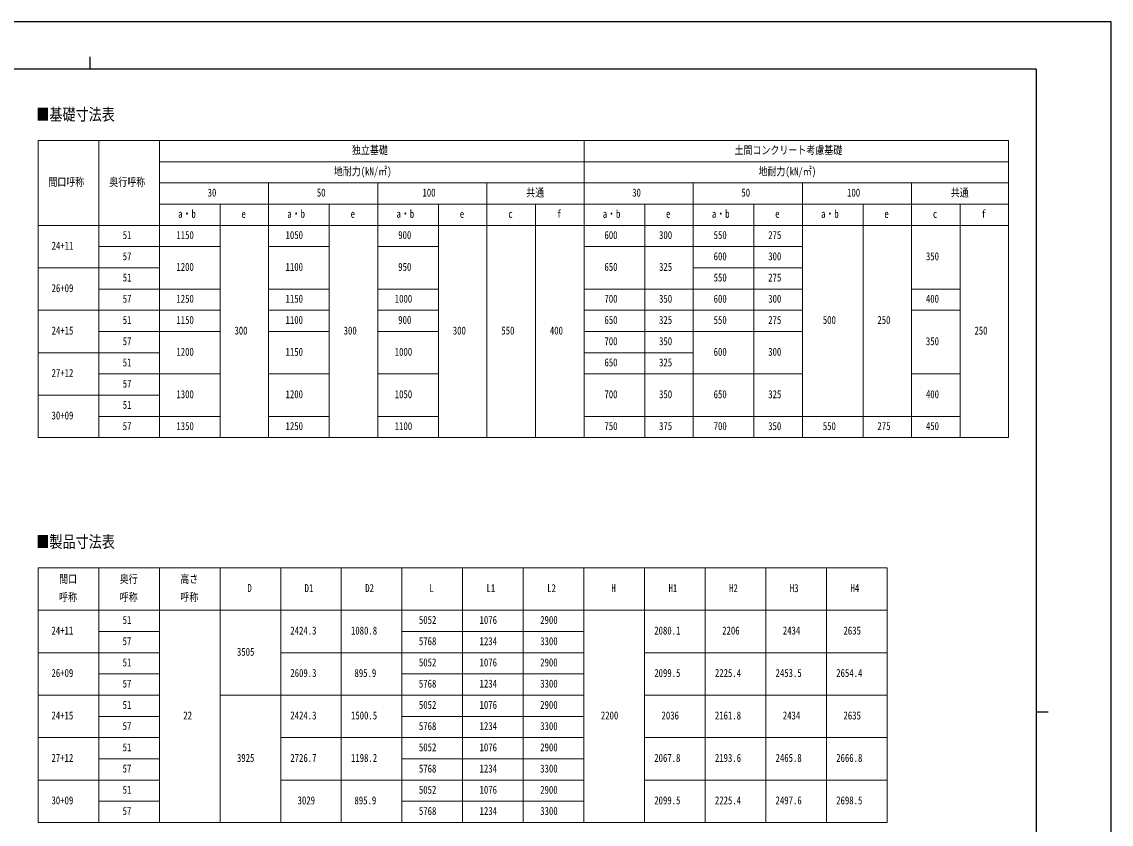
# Model space of a CAD drawing. Units: millimetres, scale not verified. Extents: x -16820 to 16820, y -11880 to 11880.
# Drawn here: x -1141 to 16820, y -1352 to 11880 of the extents above; entities that cross this region are included whole.
import ezdxf
from ezdxf.enums import TextEntityAlignment as Align

# ---------------------------------------------------------------- set-up
doc = ezdxf.new("R2010")
doc.units = ezdxf.units.MM
doc.header["$LTSCALE"] = 40
doc.layers.add('0-1_TABLE1', color=7, linetype='Continuous', lineweight=18)
doc.layers.add('0-2_USER1', color=3, linetype='Continuous')
doc.layers.add('0-7_YKK_ZWAK', color=7, linetype='Continuous')
doc.styles.add('ＭＳ ゴシック', font='')
doc.styles.get('ＭＳ ゴシック').set_extended_font_data('MS Gothic')

msp = doc.modelspace()

# ---------------------------------------------------------------- linework, layer by layer
at = {"layer": '0-1_TABLE1'}
for p, q in [((-871.57, 9922.54), (15128.43, 9922.54)), ((-871.57, 9922.54), (-871.57, 5022.54)), ((128.43, 9922.54), (128.43, 5022.54)), ((1128.43, 9922.54), (1128.43, 5022.54)), ((1128.43, 9572.54), (15128.43, 9572.54)), ((1128.43, 9222.54), (15128.43, 9222.54)), ((2928.43, 9222.54), (2928.43, 5022.54)), ((4728.43, 9222.54), (4728.43, 5022.54)), ((6528.43, 9222.54), (6528.43, 5022.54)), ((9928.43, 9222.54), (9928.43, 5022.54)), ((11728.43, 9222.54), (11728.43, 5022.54)), ((1128.43, 8872.54), (15128.43, 8872.54)), ((2128.43, 8872.54), (2128.43, 5022.54)), ((3928.43, 8872.54), (3928.43, 5022.54)), ((5728.43, 8872.54), (5728.43, 5022.54)), ((7328.43, 8872.54), (7328.43, 5022.54)), ((9128.43, 8872.54), (9128.43, 5022.54)), ((10928.43, 8872.54), (10928.43, 5022.54)), ((12728.43, 8872.54), (12728.43, 5022.54)), ((14328.43, 8872.54), (14328.43, 5022.54)), ((-871.57, 8522.54), (15128.43, 8522.54)), ((128.43, 8172.54), (2128.43, 8172.54)), ((2928.43, 8172.54), (3928.43, 8172.54)), ((4728.43, 8172.54), (5728.43, 8172.54)), ((8128.43, 8172.54), (11728.43, 8172.54)), ((-871.57, 7822.54), (1128.43, 7822.54)), ((9928.43, 7822.54), (11728.43, 7822.54)), ((128.43, 7472.54), (2128.43, 7472.54)), ((2928.43, 7472.54), (3928.43, 7472.54)), ((4728.43, 7472.54), (5728.43, 7472.54)), ((8128.43, 7472.54), (11728.43, 7472.54)), ((13528.43, 7472.54), (14328.43, 7472.54)), ((-871.57, 7122.54), (2128.43, 7122.54)), ((2928.43, 7122.54), (3928.43, 7122.54)), ((4728.43, 7122.54), (5728.43, 7122.54)), ((8128.43, 7122.54), (11728.43, 7122.54)), ((13528.43, 7122.54), (14328.43, 7122.54)), ((128.43, 6772.54), (2128.43, 6772.54)), ((2928.43, 6772.54), (3928.43, 6772.54)), ((4728.43, 6772.54), (5728.43, 6772.54)), ((8128.43, 6772.54), (11728.43, 6772.54)), ((-871.57, 6422.54), (1128.43, 6422.54)), ((8128.43, 6422.54), (9928.43, 6422.54)), ((128.43, 6072.54), (2128.43, 6072.54)), ((2928.43, 6072.54), (3928.43, 6072.54)), ((4728.43, 6072.54), (5728.43, 6072.54)), ((8128.43, 6072.54), (11728.43, 6072.54)), ((13528.43, 6072.54), (14328.43, 6072.54)), ((-871.57, 5722.54), (1128.43, 5722.54)), ((128.43, 5372.54), (2128.43, 5372.54)), ((2928.43, 5372.54), (3928.43, 5372.54)), ((4728.43, 5372.54), (5728.43, 5372.54)), ((8128.43, 5372.54), (14328.43, 5372.54)), ((-873.07, 2875.6), (13126.93, 2875.6)), ((-873.07, 2875.6), (-873.07, -1324.4)), ((126.93, 2875.6), (126.93, -1324.4)), ((1126.93, 2875.6), (1126.93, -1324.4)), ((2126.93, 2875.6), (2126.93, -1324.4)), ((3126.93, 2875.6), (3126.93, -1324.4)), ((4126.93, 2875.6), (4126.93, -1324.4)), ((5126.93, 2875.6), (5126.93, -1324.4)), ((6126.93, 2875.6), (6126.93, -1324.4)), ((7126.93, 2875.6), (7126.93, -1324.4)), ((8126.93, 2875.6), (8126.93, -1324.4)), ((-873.07, 2175.6), (13126.93, 2175.6)), ((126.93, 1825.6), (1126.93, 1825.6)), ((5126.93, 1825.6), (8126.93, 1825.6)), ((-873.07, 1475.6), (1126.93, 1475.6)), ((3126.93, 1475.6), (8126.93, 1475.6)), ((9126.93, 1475.6), (13126.93, 1475.6)), ((126.93, 1125.6), (1126.93, 1125.6)), ((5126.93, 1125.6), (8126.93, 1125.6)), ((-873.07, 775.6), (1126.93, 775.6)), ((2126.93, 775.6), (8126.93, 775.6)), ((9126.93, 775.6), (13126.93, 775.6)), ((126.93, 425.6), (1126.93, 425.6)), ((5126.93, 425.6), (8126.93, 425.6)), ((-873.07, 75.6), (1126.93, 75.6)), ((3126.93, 75.6), (8126.93, 75.6)), ((9126.93, 75.6), (13126.93, 75.6)), ((126.93, -274.4), (1126.93, -274.4)), ((5126.93, -274.4), (8126.93, -274.4)), ((-873.07, -624.4), (1126.93, -624.4)), ((3126.93, -624.4), (8126.93, -624.4)), ((9126.93, -624.4), (13126.93, -624.4)), ((126.93, -974.4), (1126.93, -974.4)), ((5126.93, -974.4), (8126.93, -974.4)), ((-873.07, -1324.4), (13126.93, -1324.4))]:
    msp.add_line(p, q, dxfattribs=at)
for points in [[(8128.43, 9922.54), (8128.43, 8872.54), (8128.43, 5022.54)], [(15128.43, 9922.54), (15128.43, 8872.54), (15128.43, 5022.54)], [(13528.43, 9222.54), (13528.43, 8872.54), (13528.43, 5022.54)], [(-871.57, 5022.54), (128.43, 5022.54), (2128.43, 5022.54), (2928.43, 5022.54), (3928.43, 5022.54), (4728.43, 5022.54), (5728.43, 5022.54), (6528.43, 5022.54), (15128.43, 5022.54)], [(9126.93, 2875.6), (9126.93, 2175.6), (9126.93, 1475.6), (9126.93, -1324.4)], [(10126.93, 2875.6), (10126.93, 2175.6), (10126.93, -1324.4)], [(11126.93, 2875.6), (11126.93, 2175.6), (11126.93, -1324.4)], [(12126.93, 2875.6), (12126.93, 2175.6), (12126.93, -1324.4)], [(13126.93, 2875.6), (13126.93, 2175.6), (13126.93, -1324.4)]]:
    msp.add_lwpolyline(points, dxfattribs=at)
at = {"layer": '0-7_YKK_ZWAK'}
for p, q in [((-19.92, 11300), (-19.92, 11100)), ((15580.08, 11100), (-15619.92, 11100)), ((15580.08, 11100), (15580.08, -10100)), ((15580.08, 500), (15780.08, 500))]:
    msp.add_line(p, q, dxfattribs=at)
msp.add_lwpolyline([(-16820, -11880), (16820, -11880), (16820, 11880), (-16820, 11880)], close=True, dxfattribs=at)

# ---------------------------------------------------------------- texts
at = {"layer": '0-1_TABLE1', "style": 'ＭＳ ゴシック', "width": 0.8}
for s, p in [('独立基礎', (4302.03, 9657.54)), ('土間コンクリート考慮基礎', (10610.83, 9657.54)), ('地耐力(kN/㎡)', (4004.43, 9307.54)), ('地耐力(kN/㎡)', (11004.43, 9307.54)), ('間口呼称', (-702.77, 9132.54)), ('奥行呼称', (302.03, 9132.54)), ('30', (1922.83, 8957.54)), ('50', (3722.83, 8957.54)), ('100', (5465.23, 8957.54)), ('共通', (7174.83, 8957.54)), ('30', (8922.83, 8957.54)), ('50', (10722.83, 8957.54)), ('100', (12465.23, 8957.54)), ('共通', (14174.83, 8957.54)), ('a・b', (1436.43, 8607.54)), ('e', (2480.43, 8607.54)), ('a・b', (3236.43, 8607.54)), ('e', (4280.43, 8607.54)), ('a・b', (5036.43, 8607.54)), ('e', (6080.43, 8607.54)), ('c', (6880.43, 8607.54)), ('f', (7680.43, 8607.54)), ('a・b', (8436.43, 8607.54)), ('e', (9480.43, 8607.54)), ('a・b', (10236.43, 8607.54)), ('e', (11280.43, 8607.54)), ('a・b', (12036.43, 8607.54)), ('e', (13080.43, 8607.54)), ('c', (13880.43, 8607.54)), ('f', (14680.43, 8607.54)), ('51', (522.83, 8257.54)), ('1150', (1407.63, 8257.54)), ('1050', (3207.63, 8257.54)), ('900', (5065.23, 8257.54)), ('600', (8465.23, 8257.54)), ('300', (9365.23, 8257.54)), ('550', (10265.23, 8257.54)), ('275', (11165.23, 8257.54)), ('24+11', (-649.97, 8082.54)), ('57', (522.83, 7907.54)), ('600', (10265.23, 7907.54)), ('300', (11165.23, 7907.54)), ('350', (13765.23, 7907.54)), ('51', (522.83, 7557.54)), ('1200', (1407.63, 7732.54)), ('1100', (3207.63, 7732.54)), ('950', (5065.23, 7732.54)), ('650', (8465.23, 7732.54)), ('325', (9365.23, 7732.54)), ('550', (10265.23, 7557.54)), ('275', (11165.23, 7557.54)), ('26+09', (-649.97, 7382.54)), ('57', (522.83, 7207.54)), ('1250', (1407.63, 7207.54)), ('1150', (3207.63, 7207.54)), ('1000', (5007.63, 7207.54)), ('700', (8465.23, 7207.54)), ('350', (9365.23, 7207.54)), ('600', (10265.23, 7207.54)), ('300', (11165.23, 7207.54)), ('400', (13765.23, 7207.54)), ('51', (522.83, 6857.54)), ('1150', (1407.63, 6857.54)), ('1100', (3207.63, 6857.54)), ('900', (5065.23, 6857.54)), ('650', (8465.23, 6857.54)), ('325', (9365.23, 6857.54)), ('550', (10265.23, 6857.54)), ('275', (11165.23, 6857.54)), ('500', (12065.23, 6857.54)), ('250', (12965.23, 6857.54)), ('24+15', (-649.97, 6682.54)), ('300', (2365.23, 6682.54)), ('300', (4165.23, 6682.54)), ('300', (5965.23, 6682.54)), ('550', (6765.23, 6682.54)), ('400', (7565.23, 6682.54)), ('250', (14565.23, 6682.54)), ('57', (522.83, 6507.54)), ('700', (8465.23, 6507.54)), ('350', (9365.23, 6507.54)), ('350', (13765.23, 6507.54)), ('1200', (1407.63, 6332.54)), ('1150', (3207.63, 6332.54)), ('1000', (5007.63, 6332.54)), ('600', (10265.23, 6332.54)), ('300', (11165.23, 6332.54)), ('51', (522.83, 6157.54)), ('650', (8465.23, 6157.54)), ('325', (9365.23, 6157.54)), ('27+12', (-649.97, 5982.54)), ('57', (522.83, 5807.54)), ('1300', (1407.63, 5632.54)), ('1200', (3207.63, 5632.54)), ('1050', (5007.63, 5632.54)), ('700', (8465.23, 5632.54)), ('350', (9365.23, 5632.54)), ('650', (10265.23, 5632.54)), ('325', (11165.23, 5632.54)), ('400', (13765.23, 5632.54)), ('51', (522.83, 5457.54)), ('30+09', (-649.97, 5282.54)), ('57', (522.83, 5107.54)), ('1350', (1407.63, 5107.54)), ('1250', (3207.63, 5107.54)), ('1100', (5007.63, 5107.54)), ('750', (8465.23, 5107.54)), ('375', (9365.23, 5107.54)), ('700', (10265.23, 5107.54)), ('350', (11165.23, 5107.54)), ('550', (12065.23, 5107.54)), ('275', (12965.23, 5107.54)), ('450', (13765.23, 5107.54)), ('間口', (-526.67, 2585.6)), ('奥行', (473.33, 2585.6)), ('高さ', (1473.33, 2585.6)), ('D', (2578.93, 2435.6)), ('D1', (3521.33, 2435.6)), ('D2', (4521.33, 2435.6)), ('L', (5578.93, 2435.6)), ('L1', (6521.33, 2435.6)), ('L2', (7521.33, 2435.6)), ('H', (8578.93, 2435.6)), ('H1', (9521.33, 2435.6)), ('H2', (10521.33, 2435.6)), ('H3', (11521.33, 2435.6)), ('H4', (12521.33, 2435.6)), ('呼称', (-526.67, 2285.6)), ('呼称', (473.33, 2285.6)), ('呼称', (1473.33, 2285.6)), ('51', (521.33, 1910.6)), ('5052', (5406.13, 1910.6)), ('1076', (6406.13, 1910.6)), ('2900', (7406.13, 1910.6)), ('24+11', (-651.47, 1735.6)), ('2424.3', (3286.13, 1735.6)), ('1080.8', (4286.13, 1735.6)), ('2080.1', (9286.13, 1735.6)), ('2206', (10406.13, 1735.6)), ('2434', (11406.13, 1735.6)), ('2635', (12406.13, 1735.6)), ('57', (521.33, 1560.6)), ('5768', (5406.13, 1560.6)), ('1234', (6406.13, 1560.6)), ('3300', (7406.13, 1560.6)), ('3505', (2406.13, 1385.6)), ('51', (521.33, 1210.6)), ('5052', (5406.13, 1210.6)), ('1076', (6406.13, 1210.6)), ('2900', (7406.13, 1210.6)), ('26+09', (-651.47, 1035.6)), ('2609.3', (3286.13, 1035.6)), ('895.9', (4343.73, 1035.6)), ('2099.5', (9286.13, 1035.6)), ('2225.4', (10286.13, 1035.6)), ('2453.5', (11286.13, 1035.6)), ('2654.4', (12286.13, 1035.6)), ('57', (521.33, 860.6)), ('5768', (5406.13, 860.6)), ('1234', (6406.13, 860.6)), ('3300', (7406.13, 860.6)), ('51', (521.33, 510.6)), ('5052', (5406.13, 510.6)), ('1076', (6406.13, 510.6)), ('2900', (7406.13, 510.6)), ('24+15', (-651.47, 335.6)), ('22', (1521.33, 335.6)), ('2424.3', (3286.13, 335.6)), ('1500.5', (4286.13, 335.6)), ('2200', (8406.13, 335.6)), ('2036', (9406.13, 335.6)), ('2161.8', (10286.13, 335.6)), ('2434', (11406.13, 335.6)), ('2635', (12406.13, 335.6)), ('57', (521.33, 160.6)), ('5768', (5406.13, 160.6)), ('1234', (6406.13, 160.6)), ('3300', (7406.13, 160.6)), ('51', (521.33, -189.4)), ('5052', (5406.13, -189.4)), ('1076', (6406.13, -189.4)), ('2900', (7406.13, -189.4)), ('27+12', (-651.47, -364.4)), ('3925', (2406.13, -364.4)), ('2726.7', (3286.13, -364.4)), ('1198.2', (4286.13, -364.4)), ('2067.8', (9286.13, -364.4)), ('2193.6', (10286.13, -364.4)), ('2465.8', (11286.13, -364.4)), ('2666.8', (12286.13, -364.4)), ('57', (521.33, -539.4)), ('5768', (5406.13, -539.4)), ('1234', (6406.13, -539.4)), ('3300', (7406.13, -539.4)), ('30+09', (-651.47, -1064.4)), ('51', (521.33, -889.4)), ('3029', (3406.13, -1064.4)), ('895.9', (4343.73, -1064.4)), ('5052', (5406.13, -889.4)), ('1076', (6406.13, -889.4)), ('2900', (7406.13, -889.4)), ('2099.5', (9286.13, -1064.4)), ('2225.4', (10286.13, -1064.4)), ('2497.6', (11286.13, -1064.4)), ('2698.5', (12286.13, -1064.4)), ('57', (521.33, -1239.4)), ('5768', (5406.13, -1239.4)), ('1234', (6406.13, -1239.4)), ('3300', (7406.13, -1239.4))]:
    msp.add_text(s, height=132, dxfattribs=at).set_placement(p, align=Align.BOTTOM_LEFT)
at = {"layer": '0-2_USER1', "style": 'ＭＳ ゴシック', "width": 0.8}
for s, p in [('■基礎寸法表', (-902.73, 10194.14)), ('■製品寸法表', (-901.87, 3147.92))]:
    msp.add_text(s, height=197.9, dxfattribs=at).set_placement(p, align=Align.BOTTOM_LEFT)

doc.saveas('drawing.dxf')
